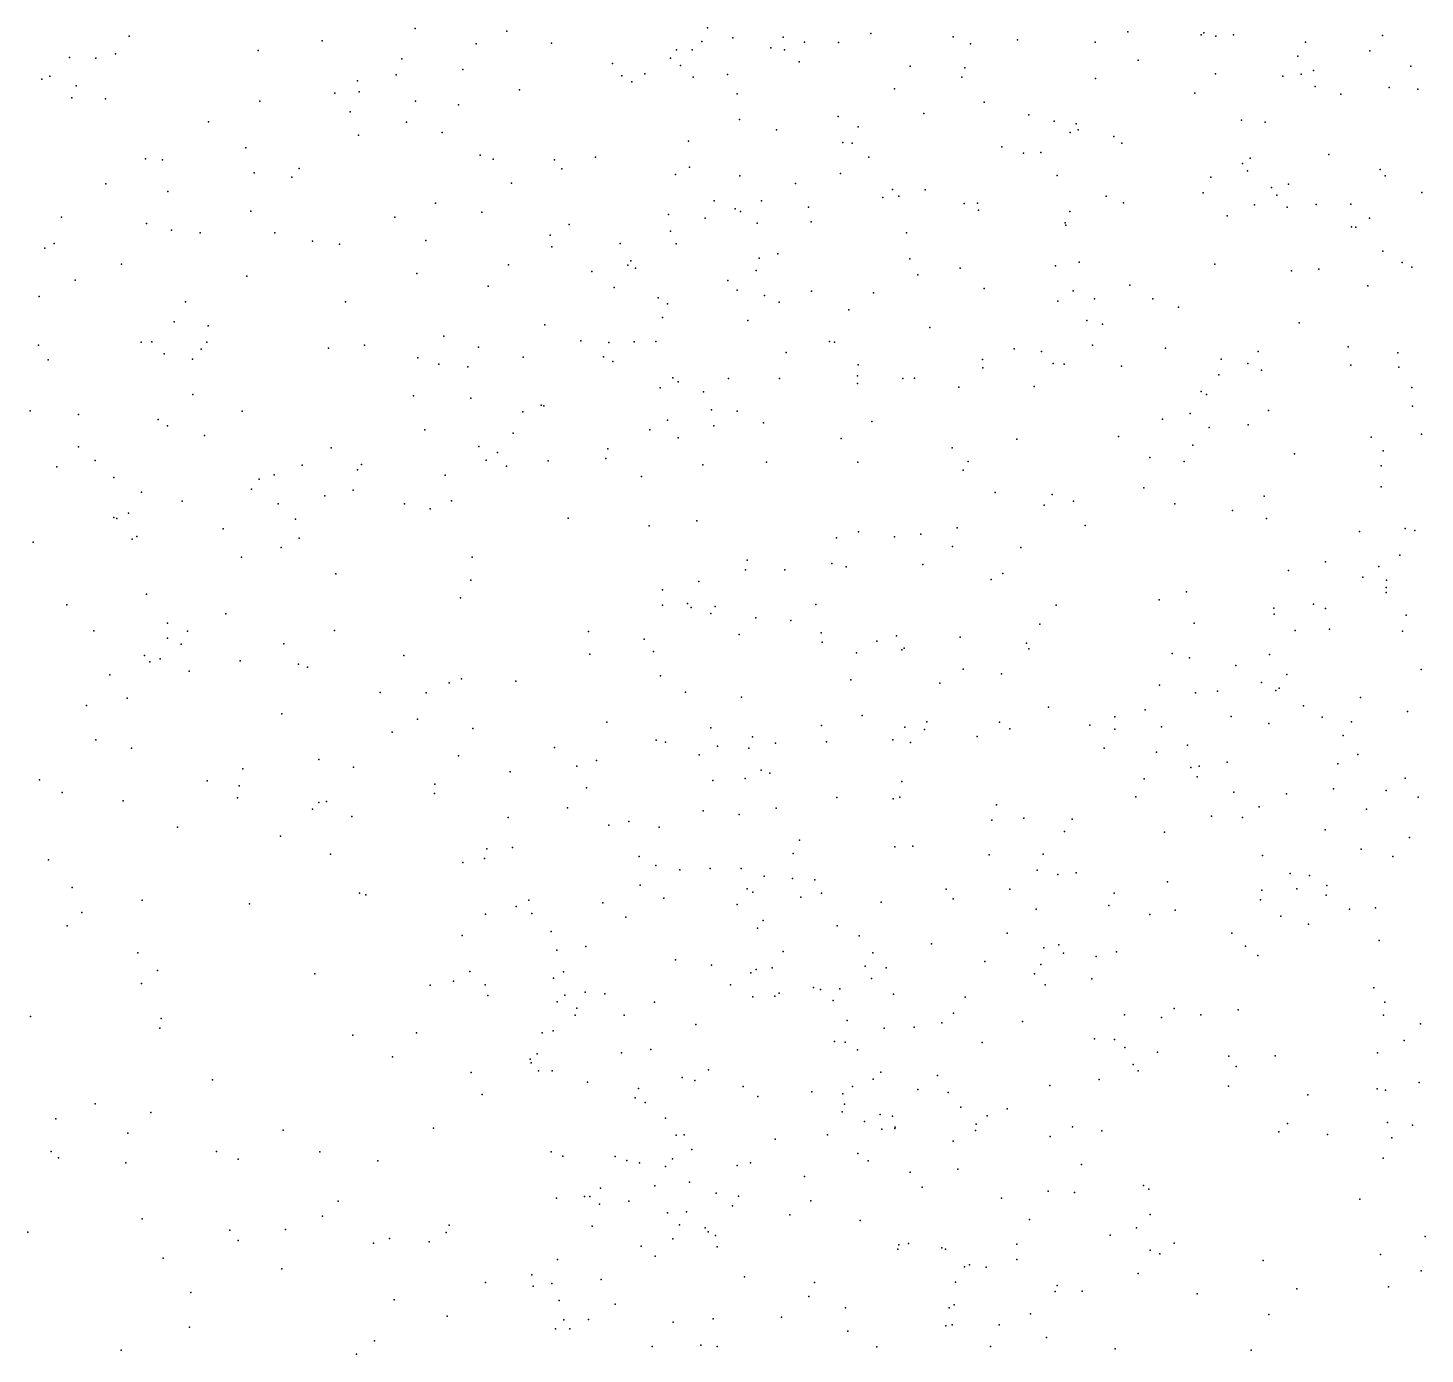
# Model space of a CAD drawing. Header units: metres. Extents: x -25 to 25, y -27.7 to 27.8.
# Drawn here: x -0.498 to 0.207, y -3.34 to -2.67 of the extents above; entities that cross this region are included whole.
import ezdxf

# ---------------------------------------------------------------- set-up
doc = ezdxf.new("R2010")
doc.units = ezdxf.units.M

msp = doc.modelspace()

# ---------------------------------------------------------------- linework, layer by layer
for p in [(-0.303, -2.6706, -0.4576), (-0.2567, -2.6721, 22.9502), (-0.1553, -2.6704, 0.0411), (0.0568, -2.6723, -5.4479), (0.0953, -2.6729, 7.2213), (-0.4473, -2.6746, 1.3809), (-0.3498, -2.6769, 1.2279), (-0.2722, -2.6785, 5.3798), (-0.2341, -2.678, 2.8709), (-0.1582, -2.6772, 23.9026), (-0.1425, -2.6754, 0.7502), (-0.1171, -2.6751, 15.5336), (-0.1064, -2.6775, -26.9392), (-0.0892, -2.6778, 22.8502), (-0.0729, -2.6732, -0.5433), (-0.0314, -2.6749, 4.96), (-0.0226, -2.6784, 10.3181), (0.0012, -2.6764, 14.0062), (0.0404, -2.6775, 6.8342), (0.0939, -2.6739, 15.4232), (0.1012, -2.6745, 13.9829), (0.1102, -2.6738, -0.779), (0.1465, -2.6775, -3.8996), (0.1854, -2.6742, 3.5006), (-0.4775, -2.6853, 23.2227), (-0.4641, -2.6857, 6.1316), (-0.4542, -2.6834, -3.9716), (-0.3821, -2.6818, 1.2935), (-0.3096, -2.686, 1.1553), (-0.1741, -2.6857, 7.4659), (-0.171, -2.6814, -0.7053), (-0.1631, -2.6814, -5.5932), (-0.1233, -2.6805, -0.2929), (-0.1164, -2.6815, -11.1125), (0.062, -2.6867, 12.9129), (0.1427, -2.6846, -21.4837), (0.179, -2.6819, 13.9399), (-0.3125, -2.6941, -3.9863), (-0.2788, -2.6913, -5.708), (-0.2033, -2.6884, 5.2562), (-0.187, -2.6935, 8.7967), (-0.1689, -2.6893, 6.5944), (-0.1452, -2.6939, -0.127), (-0.109, -2.6875, 7.419), (-0.0531, -2.6897, 2.8554), (-0.0254, -2.6905, 6.7649), (0.1011, -2.6936, 12.8051), (0.1444, -2.6938, 2.8787), (0.1505, -2.6918, 12.7179), (0.1997, -2.6897, 13.7549), (-0.4914, -2.6963, 5.9058), (-0.4873, -2.6947, -11.1987), (-0.474, -2.6997, 5.7831), (-0.332, -2.6971, 2.8452), (-0.1986, -2.6946, 25.9676), (-0.1936, -2.6976, 0.9359), (-0.1625, -2.6953, 0.1339), (-0.061, -2.7011, 5.04), (-0.0269, -2.6953, 15.5443), (0.0405, -2.6959, -3.9493), (0.1351, -2.6947, -11.5167), (0.1514, -2.7, 13.8602), (0.1887, -2.7004, 11.6587), (-0.4762, -2.7057, -5.8502), (-0.4593, -2.7062, 6.8447), (-0.3814, -2.7074, 6.3441), (-0.3435, -2.7034, -11.1016), (-0.3312, -2.7026, 7.5111), (-0.3028, -2.7074, 15.6574), (-0.2503, -2.7017, -11.0413), (-0.1403, -2.7037, -3.9874), (-0.0157, -2.7079, -5.4909), (0.0907, -2.7033, 13.3979), (0.1644, -2.7038, 22.7348), (0.2033, -2.7013, -0.9076), (-0.3357, -2.7128, -0.0438), (-0.2811, -2.7092, 6.4905), (-0.0894, -2.7151, 9.5071), (-0.0462, -2.7136, 7.3376), (0.0069, -2.7143, 22.7839), (-0.4072, -2.7178, -11.134), (-0.3073, -2.7179, 5.4604), (-0.1392, -2.7166, 5.1955), (-0.1205, -2.7218, 0.6749), (-0.0792, -2.7204, 15.622), (0.0196, -2.7175, 2.8265), (0.0307, -2.7188, 13.1359), (0.0318, -2.7219, 7.1829), (0.1142, -2.717, 4.8292), (0.1261, -2.718, 15.5244), (-0.3315, -2.7246, -5.7686), (-0.2893, -2.7232, 0.1234), (-0.1649, -2.7275, -0.0462), (-0.087, -2.7283, 6.7582), (-0.0823, -2.7286, 2.8026), (0.0277, -2.7231, -0.7519), (0.0498, -2.7252, 7.031), (0.0539, -2.7285, -11.3505), (-0.439, -2.7364, 6.3084), (-0.3884, -2.731, 5.5859), (-0.2701, -2.7346, 2.79), (-0.2119, -2.7356, 7.4243), (-0.0739, -2.7356, -0.6193), (-0.0067, -2.7304, 7.2413), (0.0041, -2.7336, 6.9128), (0.0129, -2.7333, 4.9674), (0.1186, -2.7361, 13.7624), (0.1584, -2.7342, 20.2533), (-0.4305, -2.737, 15.7654), (-0.3842, -2.7435, 26.0698), (-0.3615, -2.7414, 2.7786), (-0.2636, -2.7366, 1.0954), (-0.2326, -2.737, 18.5463), (-0.2289, -2.7416, 6.6089), (-0.1645, -2.7407, 0.2437), (0.1147, -2.7388, 13.6398), (0.1172, -2.7426, -0.8621), (0.1842, -2.7419, 11.0708), (-0.459, -2.7491, 5.7032), (-0.3652, -2.7457, 8.3409), (-0.2543, -2.7487, 15.7386), (-0.1715, -2.7444, -5.6506), (-0.139, -2.7451, -26.4741), (-0.1109, -2.7489, 9.1515), (-0.0882, -2.7438, 22.7867), (0.0211, -2.7448, -11.2268), (0.0988, -2.7457, 6.8882), (0.1379, -2.7492, 2.8), (0.1868, -2.745, -5.4137), (-0.4278, -2.7529, 7.4636), (-0.152, -2.7576, 0.325), (-0.1281, -2.7577, -25.0818), (-0.0669, -2.756, 5.1082), (-0.062, -2.752, -11.0825), (-0.0587, -2.7553, -5.5474), (-0.0455, -2.7522, 6.8584), (0.0459, -2.7553, 13.8251), (0.0949, -2.7536, 15.6877), (0.1293, -2.751, -3.9576), (0.132, -2.7548, 11.3384), (0.2053, -2.7535, 10.9718), (-0.3858, -2.7629, -5.8332), (-0.2926, -2.7589, 6.5551), (-0.2693, -2.7634, -5.7466), (-0.175, -2.7645, 0.0573), (-0.1414, -2.7617, -0.3324), (-0.1386, -2.763, 0.4058), (-0.1044, -2.7609, 15.7239), (-0.0257, -2.7591, -4.0125), (-0.019, -2.7588, 25.8404), (-0.0185, -2.7623, 5.0273), (0.0276, -2.763, -0.8636), (0.0547, -2.7587, 2.7755), (0.1208, -2.7597, -5.4488), (0.1373, -2.7608, 25.6757), (0.1519, -2.7595, -0.9277), (0.1694, -2.7593, 23.0778), (-0.4815, -2.7659, 8.1886), (-0.4385, -2.7691, 1.433), (-0.3132, -2.766, -11.0514), (-0.2251, -2.7696, 5.3592), (-0.1565, -2.7664, 0.8732), (-0.1303, -2.769, 25.9379), (-0.103, -2.7683, 6.8176), (0.0253, -2.7688, 13.2687), (0.0255, -2.7699, 15.7362), (0.107, -2.7653, 12.7379), (0.1697, -2.7708, 4.8057), (0.1719, -2.771, -11.4847), (0.1789, -2.7665, 22.9131), (-0.426, -2.7725, 15.8595), (-0.4115, -2.7738, 2.7218), (-0.3738, -2.7738, 7.4208), (-0.3547, -2.7781, -4.0349), (-0.2975, -2.7777, 26.0376), (-0.2348, -2.775, 2.7328), (-0.174, -2.773, -11.0193), (-0.0548, -2.7739, 7.1874), (-0.4898, -2.7815, 2.6962), (-0.4852, -2.7792, -11.1655), (-0.3411, -2.7795, 2.7112), (-0.234, -2.7809, 6.9486), (-0.1995, -2.7792, 0.9597), (-0.1712, -2.7794, 6.7484), (-0.1198, -2.7845, 0.6299), (0.1856, -2.783, 11.6875), (-0.4511, -2.7897, -4.041), (-0.2558, -2.79, 6.6534), (-0.1955, -2.7901, 15.8172), (-0.1941, -2.788, -4.04), (-0.1917, -2.7917, 7.328), (-0.1307, -2.7929, 0.4936), (-0.1292, -2.7866, 2.718), (-0.0532, -2.787, 13.8936), (-0.0278, -2.7917, -11.0244), (0.0204, -2.7904, -5.5067), (0.0323, -2.7886, -11.1505), (0.1007, -2.7897, 23.4885), (0.1532, -2.7921, 12.6389), (0.1954, -2.7888, -24.905), (0.2003, -2.7912, 25.6185), (-0.4746, -2.7977, 6.364), (-0.3879, -2.7957, 22.967), (-0.3021, -2.7943, 22.8952), (-0.2138, -2.7934, -5.7148), (-0.1451, -2.7979, 7.259), (-0.0491, -2.795, 9.3794), (0.1395, -2.793, -11.41), (-0.4928, -2.806, 1.5464), (-0.2661, -2.8008, 7.3574), (-0.2025, -2.8014, 22.8053), (-0.1802, -2.8066, 8.6552), (-0.1404, -2.8028, 0.7724), (-0.1266, -2.8054, 6.8872), (-0.1029, -2.8032, -4.0414), (-0.0715, -2.8041, 7.044), (-0.0156, -2.802, 22.7319), (0.0292, -2.8031, 15.8133), (0.0578, -2.8003, -4.011), (0.178, -2.8005, -25.7062), (-0.4188, -2.8086, 5.6347), (-0.3381, -2.8086, 1.2686), (-0.1756, -2.8097, 5.3168), (-0.1191, -2.8088, 7.1756), (-0.084, -2.8127, -0.7591), (0.0215, -2.8083, 12.9267), (0.04, -2.8071, 4.9822), (0.0694, -2.8071, 22.7159), (0.0824, -2.8113, 2.7129), (-0.4245, -2.8188, 6.4708), (-0.4074, -2.8207, 7.3645), (-0.2374, -2.8203, -10.9496), (-0.1781, -2.8165, -0.0482), (-0.135, -2.8181, 3.7511), (0.0361, -2.818, 0.5896), (0.044, -2.82, 9.7718), (0.1434, -2.8192, 4.8706), (-0.2885, -2.826, -4.06), (-0.0431, -2.8216, 2.6829), (-0.493, -2.8306, -5.793), (-0.4413, -2.829, 10.8892), (-0.4359, -2.8289, 1.4891), (-0.4296, -2.8349, -5.8537), (-0.4109, -2.8325, 6.9717), (-0.4081, -2.829, -11.0927), (-0.3467, -2.832, -11.0512), (-0.3285, -2.8305, 2.6377), (-0.271, -2.8316, 13.9412), (-0.2193, -2.8284, -0.5715), (-0.2052, -2.8292, 2.6557), (-0.1924, -2.8288, 6.8472), (-0.1815, -2.8286, 0.1467), (-0.1157, -2.8342, -10.9373), (-0.0937, -2.8287, -26.7798), (-0.0912, -2.829, 18.5651), (-0.0006, -2.8323, 13.1565), (0.0132, -2.8337, -0.8381), (0.039, -2.8306, 12.8357), (0.0758, -2.8321, 3.5778), (0.1226, -2.8338, 11.4367), (0.1681, -2.8314, 22.7108), (0.1932, -2.8344, 11.7576), (-0.4882, -2.838, 7.3513), (-0.4153, -2.8376, 2.6118), (-0.3016, -2.8369, 6.7103), (-0.291, -2.8402, -0.4178), (-0.2763, -2.8414, 7.298), (-0.2484, -2.8366, -5.761), (-0.2078, -2.8364, 23.8814), (-0.2031, -2.8388, 26.0156), (-0.0793, -2.8405, -21.7194), (-0.0165, -2.8377, 13.78), (-0.0163, -2.8419, -10.9531), (0.0192, -2.8397, 13.368), (0.0247, -2.8401, 13.4651), (0.0537, -2.8412, 10.1695), (0.1039, -2.8376, -5.4802), (0.1175, -2.8398, 11.3325), (0.1694, -2.8406, -3.9973), (0.1936, -2.8417, 10.9909), (-0.1728, -2.847, 0.8933), (-0.1702, -2.8491, 7.0952), (-0.1447, -2.8473, 15.9136), (-0.119, -2.8474, -0.552), (-0.0797, -2.846, 25.9397), (-0.0568, -2.8474, -0.7594), (-0.0508, -2.8472, 15.8966), (0.1028, -2.8455, 15.9083), (0.1244, -2.8432, -11.2687), (-0.4152, -2.8554, -15.7273), (-0.3037, -2.8561, -5.8078), (-0.1793, -2.8521, -10.8947), (-0.1574, -2.8541, -4.0699), (-0.0796, -2.8499, -0.6884), (-0.0284, -2.8517, -4.0603), (0.0095, -2.8514, 5.0484), (0.0939, -2.854, -0.9669), (0.0966, -2.8555, 4.9469), (0.2002, -2.8519, 2.6967), (-0.2749, -2.8573, 6.8023), (-0.2393, -2.8608, 10.6875), (-0.2379, -2.8612, 7.1712), (-0.1534, -2.8632, 0.3621), (0.1279, -2.8635, 11.5233), (0.2006, -2.8614, 12.517), (-0.4973, -2.8636, 1.6898), (-0.4729, -2.8656, 6.526), (-0.4327, -2.868, 1.5482), (-0.3903, -2.8639, 7.2923), (-0.2486, -2.8642, 2.604), (-0.1755, -2.8684, -0.1507), (-0.1404, -2.8639, 0.432), (-0.127, -2.8698, 0.6339), (-0.0723, -2.8691, 8.8189), (0.0743, -2.8678, -4.0422), (0.0884, -2.865, -11.1112), (-0.4279, -2.8712, -4.0891), (-0.4093, -2.8762, 22.9366), (-0.298, -2.8732, 1.1781), (-0.2535, -2.8749, 0.121), (-0.1844, -2.8732, 13.8585), (-0.1701, -2.8773, 0.2767), (-0.1521, -2.8712, -5.689), (-0.0879, -2.8776, -10.8563), (0.0522, -2.8766, 7.0565), (0.0979, -2.8721, -27.1668), (0.1176, -2.8707, -11.1866), (0.1797, -2.877, 25.7105), (0.2051, -2.8754, -1.2528), (-0.4729, -2.8818, 7.271), (-0.3453, -2.8823, 6.7655), (-0.2707, -2.8816, 6.961), (-0.2056, -2.8829, 0.9637), (-0.0318, -2.8823, -5.585), (0.0009, -2.8779, 2.6178), (0.0896, -2.881, 12.6822), (0.1858, -2.8839, -5.4557), (-0.4645, -2.8887, 16.0403), (-0.36, -2.8911, 16.0189), (-0.33, -2.8908, 1.3192), (-0.2671, -2.8885, 1.1036), (-0.2613, -2.8847, 7.0473), (-0.2568, -2.8916, 8.4672), (-0.2357, -2.8889, 5.4429), (-0.2067, -2.8877, 22.7605), (-0.1577, -2.8909, -0.3364), (-0.1255, -2.8896, 5.2974), (-0.0794, -2.8896, 5.2144), (-0.0237, -2.8893, 5.1148), (0.0679, -2.8872, 5.0024), (0.0853, -2.8892, -11.0283), (0.141, -2.8853, -1.0998), (0.1847, -2.8914, -0.9191), (-0.4838, -2.892, 23.023), (-0.4551, -2.8974, 7.2025), (-0.3817, -2.8981, 1.4845), (-0.3741, -2.8959, 2.5346), (-0.3321, -2.8934, 7.1184), (-0.2877, -2.8961, 26.0796), (-0.1886, -2.8968, -0.0593), (-0.0262, -2.8937, 13.6275), (-0.4411, -2.9048, 6.7013), (-0.3855, -2.9032, 6.8212), (-0.3343, -2.9038, 22.8528), (-0.0101, -2.9049, 12.9685), (0.065, -2.9025, -5.5288), (0.1847, -2.902, -11.298), (-0.4206, -2.9092, 7.1258), (-0.372, -2.9106, 6.9981), (-0.3485, -2.9066, 1.4099), (-0.3083, -2.9106, 1.2539), (-0.2846, -2.9091, 13.8854), (0.0146, -2.9113, 12.8358), (0.0187, -2.9059, 22.6685), (0.0294, -2.9093, -0.9586), (0.0806, -2.9106, -1.0378), (0.1257, -2.9067, 2.6182), (-0.4551, -2.9176, 5.6928), (-0.4536, -2.918, 6.7774), (-0.4476, -2.9153, 2.4924), (-0.3634, -2.9184, 13.9175), (-0.2954, -2.9131, -10.9512), (-0.2257, -2.9179, -4.1206), (-0.1608, -2.9192, 26.0285), (0.1097, -2.914, 11.3816), (0.1269, -2.9181, -1.1647), (-0.3998, -2.9233, -4.131), (-0.1848, -2.9218, 0.9049), (-0.0791, -2.9247, 25.9734), (-0.0477, -2.926, 16.0259), (-0.0293, -2.9227, 13.5155), (0.0353, -2.9215, 9.1099), (0.1738, -2.9246, 22.6637), (0.1968, -2.9231, -1.3753), (0.2018, -2.9241, 2.6175), (-0.4958, -2.9299, 1.8856), (-0.4458, -2.9284, 4.1652), (-0.4435, -2.9271, 6.9229), (-0.3705, -2.9327, 26.1177), (-0.3614, -2.928, 18.2412), (-0.0902, -2.9277, 2.5489), (-0.061, -2.9273, 23.6612), (-0.0317, -2.9322, 13.3992), (0.0029, -2.9327, -4.1021), (-0.3906, -2.9375, 1.5826), (-0.2741, -2.9375, 2.5096), (-0.1354, -2.9391, -0.5294), (-0.0925, -2.9408, 10.5262), (0.1567, -2.9399, 4.9336), (0.1941, -2.9366, 11.7661), (-0.3429, -2.9459, 2.4801), (-0.1361, -2.944, 5.3496), (-0.1163, -2.9439, -5.6811), (-0.0854, -2.9425, -0.7392), (-0.0466, -2.9413, -0.8603), (-0.0062, -2.9458, -10.7604), (0.1379, -2.9442, 11.1815), (0.1755, -2.9477, 11.0731), (0.1836, -2.9423, -4.0529), (-0.2748, -2.9492, 5.5182), (-0.178, -2.954, 3.9069), (-0.1597, -2.9498, 0.3503), (-0.0121, -2.9489, 0.4287), (0.0865, -2.9551, 9.9876), (0.1873, -2.9529, 22.8818), (0.1874, -2.9492, -9.4625), (-0.4788, -2.9616, -5.7787), (-0.4386, -2.9563, -11.061), (-0.28, -2.958, 1.1804), (-0.1781, -2.9617, -0.1769), (-0.1655, -2.961, 0.2329), (-0.1006, -2.9615, 22.6748), (0.0207, -2.9618, 2.5398), (0.0727, -2.959, -10.8271), (0.1505, -2.9613, 25.8008), (0.1872, -2.9553, -1.4551), (-0.3985, -2.9661, 1.7156), (-0.1636, -2.9629, 2.5097), (-0.1536, -2.966, -0.3839), (-0.1514, -2.9624, 13.7572), (-0.1309, -2.9682, -0.6482), (0.1305, -2.9633, -10.9063), (0.1308, -2.9663, 16.1107), (0.1566, -2.9635, 11.6203), (0.1973, -2.9668, -11.1415), (-0.4652, -2.9747, 2.0166), (-0.4279, -2.9708, 12.1415), (-0.4178, -2.9749, 12.3252), (-0.3437, -2.9746, 1.5223), (-0.2154, -2.975, -4.1624), (-0.1133, -2.9695, -0.633), (-0.0979, -2.9758, -4.1532), (0.0124, -2.9713, 23.5019), (0.0903, -2.9709, 5.0202), (0.1413, -2.9746, 2.557), (0.1586, -2.9739, -10.976), (0.1955, -2.9749, -9.5971), (-0.428, -2.9784, 5.6669), (-0.4211, -2.9814, 2.4217), (-0.3693, -2.9813, -4.1706), (-0.1873, -2.9789, -10.8035), (-0.1393, -2.9766, 0.6622), (-0.0975, -2.9804, 13.5764), (-0.0698, -2.98, -10.7233), (-0.0599, -2.9772, -5.6476), (-0.0561, -2.9834, 2.5115), (-0.0278, -2.9779, -4.1486), (0.0057, -2.9809, -0.989), (-0.4396, -2.9872, -5.8384), (-0.4369, -2.9903, 10.8979), (-0.4317, -2.9888, 13.9094), (-0.3913, -2.9898, 16.1481), (-0.3086, -2.9871, -10.9123), (-0.2148, -2.9865, 0.9662), (-0.1826, -2.9852, 0.04), (-0.0802, -2.9858, 5.2593), (-0.0572, -2.9844, 13.3036), (0.0068, -2.9838, -9.4601), (0.0793, -2.9862, 25.8792), (0.088, -2.9883, -9.5208), (0.1283, -2.9867, -5.5364), (-0.4571, -2.997, 2.2838), (-0.417, -2.9951, 11.8419), (-0.3618, -2.9915, -10.9665), (-0.3572, -2.993, 1.651), (-0.179, -2.9974, -5.767), (-0.0262, -2.9941, 22.6491), (-0.007, -2.9965, 5.142), (0.1113, -2.9922, -10.7401), (0.1371, -2.9967, 18.68), (0.205, -2.9943, 10.9717), (-0.2858, -3.001, 4.0548), (-0.2795, -2.9989, 2.4543), (-0.2521, -3.0002, 1.0763), (-0.083, -2.9995, 13.46), (-0.0381, -3.0011, -0.9127), (0.0728, -3.0022, -9.4015), (0.1243, -3.0008, -9.6484), (0.1333, -3.0037, 11.2872), (-0.4483, -3.0087, 2.1229), (-0.3206, -3.0059, 8.3418), (-0.2974, -3.0061, -5.8426), (-0.1665, -3.0057, 0.2044), (-0.1381, -3.0082, 0.4742), (0.091, -3.0061, -4.1322), (0.1021, -3.0052, 9.2744), (0.1315, -3.0049, 3.4908), (0.1743, -3.0084, -1.5094), (-0.4688, -3.0125, -4.1974), (-0.3703, -3.0167, -5.859), (-0.0773, -3.0174, 16.1531), (0.0168, -3.0132, 16.1516), (0.0503, -3.0181, -1.1247), (0.0656, -3.0146, -10.6772), (0.109, -3.0179, 12.5948), (0.1455, -3.0126, 11.5497), (0.155, -3.0183, 4.9582), (0.198, -3.0154, -9.7411), (-0.3018, -3.0193, 16.1665), (-0.2738, -3.024, 5.5255), (-0.2062, -3.0208, 16.1614), (-0.1537, -3.0237, -10.7403), (-0.0978, -3.0225, -5.7071), (-0.0558, -3.0233, 8.6186), (-0.0458, -3.0246, -26.4926), (-0.0447, -3.0207, 5.2035), (-0.008, -3.0209, -10.6273), (-0.0027, -3.0242, -9.5788), (0.0376, -3.0223, 8.7735), (0.0503, -3.0243, -9.6363), (0.0738, -3.0232, -1.211), (0.128, -3.0215, 11.4126), (0.1698, -3.0206, -9.3552), (-0.4641, -3.0298, 22.9307), (-0.3146, -3.0258, 22.787), (-0.1812, -3.03, 0.8388), (-0.1766, -3.031, 7.2562), (-0.1327, -3.0283, 0.5758), (-0.121, -3.0314, -0.5265), (-0.0952, -3.0307, -0.6859), (-0.0617, -3.0297, -4.1892), (-0.0529, -3.0311, 25.9873), (-0.0192, -3.028, -9.4017), (0.0869, -3.0325, -9.7041), (0.1656, -3.0276, -10.7016), (-0.4462, -3.034, 23.9759), (-0.3515, -3.0396, 2.3912), (-0.2811, -3.0379, 1.4286), (-0.2326, -3.0337, 26.0929), (-0.1596, -3.0373, -0.0778), (-0.1503, -3.033, 2.4655), (-0.1345, -3.0339, 0.3429), (0.0449, -3.0339, 10.2912), (0.0713, -3.0359, 5.0569), (0.1729, -3.0372, -10.6252), (-0.39, -3.0444, 2.2073), (-0.334, -3.0436, 1.739), (-0.255, -3.0459, -10.7922), (-0.2213, -3.0431, 22.7161), (-0.2114, -3.0401, 0.0688), (-0.1282, -3.045, 5.3561), (-0.1238, -3.0465, -0.4306), (0.0886, -3.0437, -1.2843), (0.0929, -3.0431, 9.6598), (0.107, -3.0411, 8.9206), (0.1629, -3.0418, 2.5152), (-0.4926, -3.05, 16.2106), (-0.4079, -3.0505, 5.6433), (-0.3918, -3.0529, 22.842), (-0.293, -3.0521, 23.8516), (-0.2164, -3.0539, 2.4313), (-0.1526, -3.0502, 0.0812), (-0.1363, -3.0492, -0.3188), (-0.0572, -3.0508, -0.8339), (0.0651, -3.0495, -9.3453), (0.0918, -3.0485, 9.8499), (0.1969, -3.0491, 11.7271), (-0.4812, -3.0563, 5.7033), (-0.4504, -3.0605, -5.8371), (-0.3926, -3.059, 2.104), (-0.3477, -3.0608, 2.2904), (-0.2932, -3.0568, 1.6171), (-0.0901, -3.0589, 5.2939), (-0.0616, -3.0596, -10.593), (-0.0583, -3.0587, -9.5402), (0.0609, -3.0585, 2.4824), (0.1103, -3.0561, -10.5593), (0.1369, -3.057, 22.6304), (0.1607, -3.0545, -5.5616), (0.1873, -3.0554, 11.0716), (0.2035, -3.0587, 16.2195), (-0.3548, -3.0647, 11.6134), (-0.3516, -3.0614, 7.2564), (-0.226, -3.0641, 5.4785), (-0.1576, -3.0656, 0.7049), (-0.1394, -3.0674, -0.1756), (-0.1207, -3.0642, 13.4137), (-0.0094, -3.0626, -0.9948), (0.1232, -3.0635, -9.8238), (0.1773, -3.0648, -10.4293), (-0.4229, -3.0738, -4.2307), (-0.3349, -3.0685, 1.8613), (-0.2559, -3.0689, -0.208), (-0.2051, -3.0728, 0.9085), (-0.1951, -3.0709, 12.2466), (-0.1798, -3.0738, -5.8118), (-0.0118, -3.0703, 2.4613), (0.0044, -3.0693, -9.7259), (0.0287, -3.0698, 3.681), (0.0991, -3.0682, -5.6052), (0.1147, -3.069, -1.46), (0.1565, -3.0751, -9.9118), (-0.3709, -3.0783, 26.1425), (-0.1089, -3.0804, 22.6613), (0.0248, -3.0761, -4.2065), (0.0754, -3.0763, 0.4184), (0.1991, -3.0791, 9.0413), (-0.3456, -3.0875, 1.9947), (-0.2667, -3.0847, 2.3858), (-0.2538, -3.0841, -4.2348), (-0.1899, -3.0887, 18.2294), (-0.1121, -3.0871, -5.7557), (-0.0607, -3.0838, -9.6145), (-0.0516, -3.0834, -5.7034), (-0.0132, -3.0878, -10.4891), (0.0141, -3.0875, -1.0604), (0.1248, -3.0881, -10.3474), (0.1747, -3.0849, 12.482), (0.1906, -3.0886, -10.1512), (-0.488, -3.0904, -4.2584), (-0.2788, -3.0916, -5.8914), (-0.2679, -3.0897, 1.5542), (-0.1814, -3.0932, -4.2394), (-0.1693, -3.0953, 13.545), (-0.154, -3.0947, 10.5883), (-0.1383, -3.0947, 0.2017), (0.0111, -3.0955, 5.1416), (-0.1893, -3.1031, 16.2429), (-0.1268, -3.0985, 0.298), (-0.1125, -3.0998, 13.2864), (-0.1012, -3.1005, 13.2017), (0.0215, -3.0977, 22.6236), (0.0308, -3.0969, -1.1554), (0.0768, -3.1015, -9.8906), (0.1388, -3.0972, 4.9981), (0.1485, -3.0982, -10.0483), (0.1573, -3.1032, 2.4716), (-0.476, -3.1043, -11), (-0.331, -3.1072, 16.2502), (-0.3279, -3.108, -10.828), (-0.1774, -3.1097, 0.7581), (-0.1354, -3.105, -0.0057), (-0.1324, -3.1067, -10.6016), (-0.1083, -3.1091, -4.2486), (-0.0978, -3.1072, -0.5602), (-0.0349, -3.1051, 12.8967), (-0.0314, -3.11, -9.7962), (-0.0028, -3.1052, -24.8882), (0.05, -3.1072, 16.2538), (0.1245, -3.1057, -10.2019), (0.1422, -3.105, -4.1967), (0.157, -3.1081, 11.2403), (-0.4712, -3.1169, 13.8776), (-0.4408, -3.1107, 5.6718), (-0.3865, -3.1126, -10.8986), (-0.2519, -3.1139, 1.3991), (-0.2456, -3.1106, -25.0036), (-0.2441, -3.1174, 1.0206), (-0.2082, -3.112, -10.6771), (-0.1404, -3.1129, 8.4369), (-0.0676, -3.1117, -0.7902), (0.0105, -3.1152, -10.3776), (0.0472, -3.1134, -1.2559), (0.0807, -3.1157, -9.9972), (0.1238, -3.1105, -1.5329), (0.1687, -3.1153, -1.6038), (0.1818, -3.1145, 11.619), (-0.4786, -3.1237, 12.8295), (-0.2674, -3.1178, 10.7201), (-0.1965, -3.1192, 12.6559), (-0.1272, -3.121, 0.0848), (-0.0898, -3.1237, 16.256), (0.0679, -3.118, 23.2847), (0.1341, -3.1187, 16.2721), (0.1481, -3.1228, 11.3364), (-0.2792, -3.1286, 13.7362), (-0.2343, -3.1265, 11.7479), (-0.1301, -3.1248, 0.4479), (-0.0787, -3.1287, -9.7239), (-0.0041, -3.1274, -26.7431), (0.1094, -3.1273, 25.8895), (0.1837, -3.1311, -26.0358), (-0.443, -3.1372, -5.8435), (-0.2314, -3.1359, 22.7086), (-0.2167, -3.1341, 2.3621), (-0.1171, -3.1366, -0.1035), (-0.0719, -3.1373, -0.7165), (-0.0422, -3.1328, -0.9124), (0.0144, -3.1347, -9.9616), (0.022, -3.1333, -10.3084), (0.0244, -3.1375, -5.6894), (0.0512, -3.1368, -0.7183), (0.1163, -3.1339, 3.3474), (-0.1715, -3.1408, 5.4235), (-0.1533, -3.1435, 13.4166), (-0.1307, -3.1456, -10.5346), (-0.1227, -3.1449, -9.6153), (-0.0758, -3.144, 26.0263), (-0.0652, -3.1449, 12.9671), (-0.0153, -3.1416, -1.0235), (0.0129, -3.1432, -10.2107), (0.0409, -3.1391, -10.1376), (0.1225, -3.1386, 12.5348), (-0.433, -3.1462, 11.061), (-0.3535, -3.1478, 5.6021), (-0.2836, -3.1516, 2.0331), (-0.2754, -3.1467, 5.537), (-0.2331, -3.1501, 4.1197), (-0.2281, -3.1469, 1.5648), (-0.1334, -3.1473, -9.487), (-0.0726, -3.1502, -10.402), (0.0098, -3.1479, -9.2748), (0.0386, -3.1504, 7.4237), (-0.4411, -3.1527, -10.9313), (-0.2953, -3.1536, 2.1415), (-0.2676, -3.1535, 18.0811), (-0.2663, -3.1588, 1.9586), (-0.2274, -3.1586, -4.2832), (-0.2171, -3.1572, 5.4789), (-0.2072, -3.158, -10.6058), (-0.1437, -3.1534, 0.5439), (-0.1324, -3.1595, 23.6409), (-0.1214, -3.1592, 5.3649), (-0.1191, -3.1577, 0.2383), (-0.1019, -3.1547, -9.3871), (-0.0983, -3.1557, -0.3017), (-0.0885, -3.1554, 2.3878), (-0.0615, -3.1582, 12.4049), (-0.0252, -3.1596, 12.8158), (0.0152, -3.1535, 0.2987), (0.181, -3.155, 11.5414), (-0.2313, -3.162, 0.9501), (-0.2213, -3.1652, 1.704), (-0.1821, -3.1621, 26.1006), (-0.0919, -3.1614, -9.787), (0.0803, -3.1653, 8.5911), (0.1126, -3.1661, -5.6598), (0.1866, -3.1622, -5.6147), (-0.4971, -3.1694, 5.7016), (-0.4311, -3.1704, 26.1642), (-0.2221, -3.1687, 13.5972), (-0.1974, -3.1687, -5.892), (-0.1613, -3.1735, 0.6609), (-0.0849, -3.1715, -5.7864), (-0.0371, -3.1726, 16.3024), (-0.0312, -3.1678, -10.1422), (0.0036, -3.1719, 12.7199), (0.0552, -3.1686, -1.4261), (0.0738, -3.1699, 10.1491), (0.0937, -3.1686, -9.2255), (0.186, -3.1687, 16.3257), (0.2046, -3.1731, 11.1016), (-0.4318, -3.1753, -4.2957), (-0.3344, -3.1788, -4.2977), (-0.3022, -3.1777, -10.7356), (-0.2388, -3.1776, 1.2777), (-0.2333, -3.1767, 1.8253), (-0.0661, -3.1753, 5.2655), (-0.051, -3.1748, -9.991), (0.0401, -3.1806, -1.352), (-0.1987, -3.1878, 0.8139), (-0.1839, -3.186, -0.2841), (-0.0912, -3.1821, -0.1535), (-0.0858, -3.1824, 12.0372), (-0.0797, -3.1862, -10.3135), (-0.0167, -3.1826, 5.1835), (0.0501, -3.181, 2.4091), (0.0553, -3.185, -26.3617), (0.0718, -3.1874, 12.5812), (0.1829, -3.1877, 11.2879), (0.1964, -3.1816, 7.4701), (-0.3143, -3.1898, 22.7623), (-0.2448, -3.191, 2.2243), (-0.2444, -3.1928, 1.1418), (-0.2414, -3.1883, 23.7532), (0.0595, -3.1936, -1.4983), (0.1078, -3.1894, 22.6153), (0.1115, -3.1947, -1.5984), (0.1312, -3.1893, -4.2595), (-0.4052, -3.2014, 16.3053), (-0.2747, -3.1976, 8.2658), (-0.2406, -3.1969, 1.0393), (-0.2338, -3.1969, 1.9002), (-0.1682, -3.2002, 2.3201), (-0.1617, -3.2017, -9.7166), (-0.1548, -3.1964, 13.3454), (-0.0717, -3.201, -0.3814), (-0.0678, -3.1975, -0.5415), (-0.0393, -3.1992, -0.5658), (0.0424, -3.2012, -5.7352), (0.062, -3.1968, -4.2815), (-0.2691, -3.2088, -4.3195), (-0.216, -3.2026, 11.5567), (-0.1902, -3.2058, 1.5084), (-0.1373, -3.2047, 16.3222), (-0.1027, -3.2074, 5.3162), (-0.0871, -3.2084, -10.1825), (-0.0822, -3.2047, -0.0595), (-0.0491, -3.2062, -0.7753), (-0.0338, -3.2077, -0.9348), (0.0175, -3.2042, -1.2152), (0.1076, -3.2046, 5.0377), (0.1477, -3.209, -1.6658), (0.1828, -3.206, 25.8466), (0.1869, -3.2066, 11.4388), (0.204, -3.2027, -1.7238), (-0.4644, -3.2135, -10.8991), (-0.1918, -3.2105, 1.5973), (-0.1868, -3.2129, 13.4563), (-0.1299, -3.2098, -9.8314), (-0.0862, -3.2136, 0.0538), (-0.0275, -3.2151, -5.7859), (-0.004, -3.216, -1.0797), (-0.4843, -3.2211, -5.7776), (-0.4363, -3.2178, 4.271), (-0.1766, -3.2207, -15.9602), (-0.0874, -3.2176, 0.1345), (-0.0761, -3.2224, 18.1599), (-0.0681, -3.2189, 22.6404), (-0.062, -3.2198, -0.6406), (-0.0141, -3.2196, -1.0032), (0.188, -3.2229, -0.7288), (-0.4479, -3.2283, -5.8888), (-0.3696, -3.2268, 5.5898), (-0.2936, -3.2257, 5.5295), (-0.1712, -3.2293, -9.4398), (-0.1671, -3.2291, -9.5803), (-0.0947, -3.2291, 26.0405), (-0.0674, -3.2262, 12.8876), (-0.0607, -3.2259, 3.857), (-0.0606, -3.2252, -0.4759), (-0.02, -3.227, 2.3831), (-0.0197, -3.2238, 10.3657), (0.0177, -3.2299, 8.4505), (0.029, -3.2251, -1.2864), (0.0438, -3.2272, 5.1014), (0.1331, -3.2277, -9.2039), (0.1375, -3.2235, -5.7047), (0.1576, -3.229, 2.4189), (0.2006, -3.2243, 11.213), (-0.1633, -3.2366, -5.9319), (-0.1211, -3.2314, -9.371), (-0.0314, -3.2323, -9.247), (0.1902, -3.2307, 4.9552), (-0.4867, -3.2376, 16.326), (-0.483, -3.2408, 22.9312), (-0.449, -3.2432, 12.9671), (-0.4032, -3.2376, -10.7973), (-0.3923, -3.2414, 17.8649), (-0.3511, -3.2378, -10.7316), (-0.3218, -3.2422, -5.9527), (-0.2342, -3.2378, -10.5243), (-0.2284, -3.2399, 13.5503), (-0.2019, -3.24, 1.3103), (-0.196, -3.2421, -9.6687), (-0.1897, -3.2433, -9.7672), (-0.173, -3.2413, 22.6717), (-0.1336, -3.2432, -0.0927), (-0.0794, -3.2386, 12.7533), (-0.0742, -3.2422, -9.3018), (0.0335, -3.2441, -1.4248), (0.1857, -3.2409, -27.0972), (-0.1766, -3.2452, -10.3697), (-0.1403, -3.2446, -9.9347), (-0.1064, -3.2502, 0.4839), (-0.053, -3.248, -5.8492), (-0.029, -3.2464, 12.7739), (-0.2093, -3.256, 10.623), (-0.1819, -3.2549, -9.5046), (-0.1645, -3.2531, 18.0114), (-0.047, -3.2555, 5.2021), (0.0167, -3.2575, 12.64), (0.0299, -3.2583, -9.2191), (0.0648, -3.2548, 12.4244), (0.0675, -3.2566, -1.6028), (-0.3418, -3.2626, 10.8512), (-0.2315, -3.2611, 1.1183), (-0.2174, -3.2603, 0.9877), (-0.2147, -3.2603, 2.0752), (-0.2099, -3.2641, 7.5405), (-0.195, -3.2626, -5.9956), (-0.151, -3.2586, 13.2276), (-0.1428, -3.2649, 5.3508), (-0.1397, -3.2601, 2.2522), (-0.1032, -3.2624, -4.3555), (-0.007, -3.2611, 3.5605), (0.1739, -3.2616, -1.7517), (-0.4407, -3.2716, -16.0644), (-0.3497, -3.2702, 16.3591), (-0.1756, -3.2685, 1.8406), (-0.1659, -3.268, 16.3724), (-0.1138, -3.2696, 8.331), (-0.0782, -3.2724, 2.316), (0.0072, -3.2719, -1.1967), (0.0682, -3.2694, 7.5581), (-0.4984, -3.2783, 13.8505), (-0.3965, -3.2772, -4.3711), (-0.3683, -3.277, 22.812), (-0.2872, -3.2785, -6.0228), (-0.2858, -3.2748, 22.7546), (-0.2135, -3.2752, 0.8918), (-0.1694, -3.2746, -10.1713), (-0.1565, -3.2761, 1.6004), (-0.155, -3.2781, 1.6971), (0.0613, -3.2761, 12.1663), (-0.3923, -3.2824, 23.8726), (-0.3239, -3.2839, 13.6662), (-0.3159, -3.2814, 26.1307), (-0.2958, -3.2832, -10.5579), (-0.1888, -3.2854, 1.9943), (-0.1729, -3.2816, -4.3711), (-0.1513, -3.28, 0.6798), (-0.1505, -3.2857, 1.487), (-0.0588, -3.2847, 0.2283), (-0.0539, -3.284, 0.1459), (-0.037, -3.2862, -0.8229), (0.0009, -3.2843, -1.1242), (0.0479, -3.2798, 16.4069), (0.0803, -3.2839, 18.3394), (0.2069, -3.2805, -4.291), (-0.4302, -3.2914, 5.6129), (-0.231, -3.292, 5.4485), (-0.1817, -3.2904, -10.0848), (-0.0593, -3.2868, 16.3992), (-0.0352, -3.2868, -0.3283), (0.0008, -3.292, -5.8663), (0.0682, -3.2873, -4.3436), (0.073, -3.2892, 2.3896), (0.1251, -3.2925, 25.9004), (0.1844, -3.2895, 23.077), (-0.3702, -3.2968, 5.564), (-0.2441, -3.2998, 4.0699), (-0.0256, -3.2957, -0.2127), (-0.0231, -3.2947, 22.6368), (-0.0146, -3.296, -0.9653), (0.062, -3.2992, -5.8318), (0.205, -3.2978, 2.4171), (-0.2674, -3.3037, -10.4119), (-0.2434, -3.3055, -9.6671), (-0.2339, -3.3042, -9.7849), (-0.209, -3.3021, -9.9142), (-0.1366, -3.3009, 13.0795), (-0.1013, -3.3037, 12.9302), (-0.0302, -3.3035, -4.3827), (0.0212, -3.3052, 5.1046), (0.1421, -3.3068, -9.1751), (0.1884, -3.3059, -5.7621), (-0.4162, -3.3087, 13.7638), (-0.3136, -3.3124, 11.0776), (-0.2303, -3.3128, -10.2722), (-0.202, -3.3146, -9.4371), (-0.1042, -3.3108, 22.6617), (-0.0308, -3.3149, -0.4839), (0.0201, -3.3083, -1.4564), (0.0338, -3.308, -1.5304), (0.0919, -3.3094, 12.5113), (-0.2867, -3.3206, -4.4017), (-0.118, -3.3211, 0.5895), (-0.0856, -3.3164, -9.2788), (-0.0333, -3.3164, -0.7023), (0.0077, -3.3195, 2.3654), (0.1281, -3.3198, -5.812), (-0.4169, -3.3262, 16.3879), (-0.2321, -3.3271, -10.0513), (-0.2279, -3.3225, -10.1324), (-0.2248, -3.327, -9.5427), (-0.2154, -3.3224, -6.1113), (-0.1727, -3.3237, 2.1371), (-0.1525, -3.3221, 1.3743), (-0.0845, -3.3283, 11.5614), (-0.035, -3.3255, -0.6289), (-0.0318, -3.3251, -5.9355), (-0.0081, -3.3251, 0.0184), (-0.3235, -3.3332, -10.5167), (-0.1832, -3.336, 13.2887), (-0.1587, -3.3353, 2.0452), (-0.1505, -3.336, 16.4225), (-0.0125, -3.336, 3.3023), (0.0158, -3.3314, -1.3785), (-0.4514, -3.3379, -5.9621), (-0.3326, -3.3398, -6.0717), (-0.0698, -3.3361, 0.4097), (0.0505, -3.3372, -9.1932), (0.1191, -3.3378, 0.2078)]:
    msp.add_point(p)

doc.saveas('drawing.dxf')
